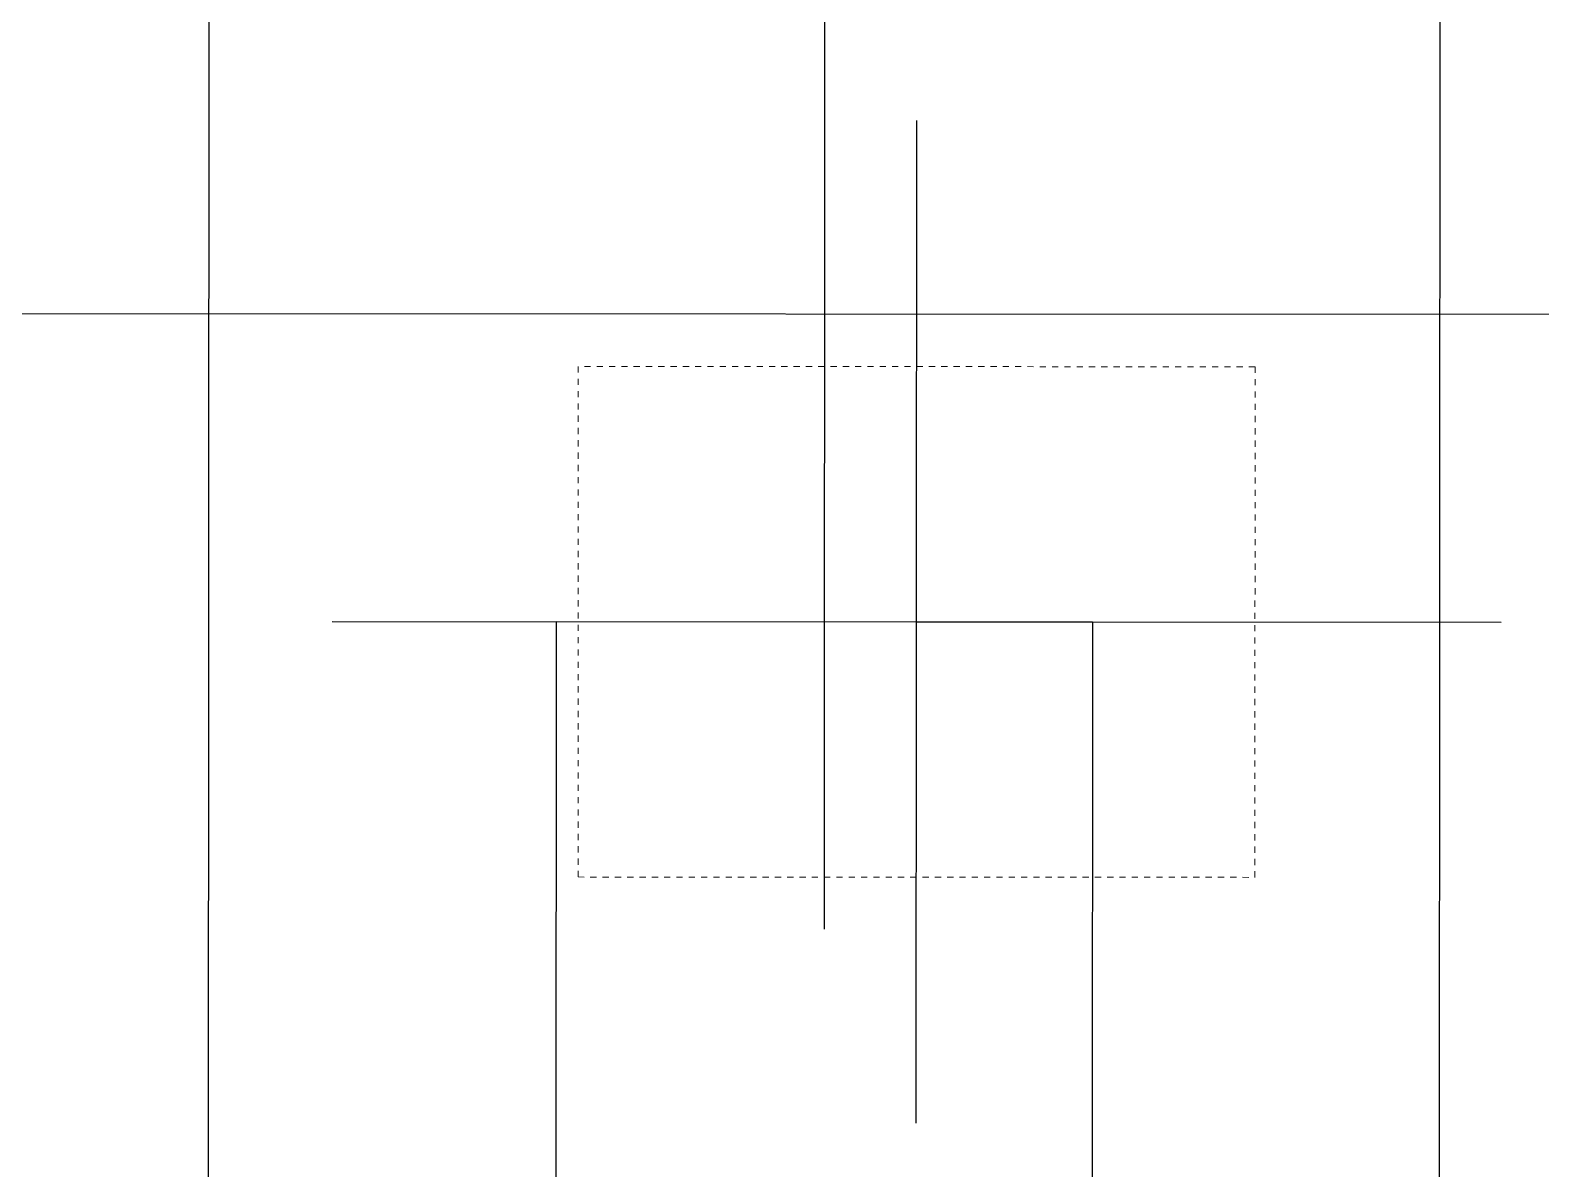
# Model space of a CAD drawing. Header units: millimetres. Extents: x 845401 to 948039, y 511594 to 550263.
# Drawn here: x 909749.29 to 909773.84, y 536022.27 to 536040.78 of the extents above; entities that cross this region are included whole.
import ezdxf

# ---------------------------------------------------------------- set-up
doc = ezdxf.new("R2010")
doc.units = ezdxf.units.MM
doc.linetypes.add('CENTER', pattern=[0])
doc.linetypes.add('DASHED', pattern=[0.75, 0.5, -0.25])
for name, color, linetype in [('00', 7, 'Continuous'), ('3中心线层', 1, 'CENTER'), ('4虚线层', 6, 'DASHED')]:
    doc.layers.add(name, color=color, linetype=linetype)
doc.layers.add('A-剖-0.10mm.......SECT-L01', color=255, linetype='Continuous', lineweight=18)

# ---------------------------------------------------------------- blocks, each defined once
blk = doc.blocks.new('*U100472')
at = {"color": 7, "linetype": 'Continuous', "lineweight": 25}
for p, q in [((-3103.442, 1671.518), (-3103.442, 1631.118)), ((-3097.801, 1642.018), (-3097.801, 1671.518)), ((-3089.083, 1642.018), (-3089.083, 1671.518)), ((-3083.442, 1631.118), (-3083.442, 1671.518)), ((-3097.801, 1642.018), (-3089.083, 1642.018)), ((-3067.442, 1637.018), (-3119.442, 1637.018))]:
    blk.add_line(p, q, dxfattribs=at)
at = {"layer": '3中心线层'}
for p, q in [((-3091.942, 1650.17), (-3091.942, 1633.87)), ((-3093.442, 417.018), (-3093.442, 1647.018)), ((-3101.442, 1642.02), (-3082.442, 1642.02))]:
    blk.add_line(p, q, dxfattribs=at)
at = {"layer": '4虚线层', "linetype": 'DASHED', "lineweight": 18, "ltscale": 0.2}
blk.add_lwpolyline([(-3097.442, 1646.17), (-3086.442, 1646.17), (-3086.442, 1637.87), (-3097.442, 1637.87)], close=True, dxfattribs=at)
blk = doc.blocks.new('C线')
at = {"xscale": -1, "rotation": 179.9712508777102}
blk.add_blockref('*U100472', (994726.288, 476509.416, 12.688), dxfattribs=at)
blk = doc.blocks.new('BC线平台')
at = {"layer": 'A-剖-0.10mm.......SECT-L01'}
h = blk.add_hatch(dxfattribs=at)
h.set_pattern_fill('CROSS', color=2, scale=50)
h.set_pattern_definition([(0, (691447.87, 341554.85), (317.5, 317.5), [158.75, -476.25]), (90, (691527.24, 341475.47), (-317.5, 317.5), [158.75, -476.25])])
h.paths.add_polyline_path([(786169.72, 367097.043), (791174.131, 367097.043), (791174.131, 370095.421), (786169.72, 370095.421)])

msp = doc.modelspace()

# ---------------------------------------------------------------- block references
at = {"layer": '00'}
for name, p in [('BC线平台', (120688.345, 168041.308, -0.976)), ('C线', (-81869.829, 61162.217))]:
    msp.add_blockref(name, p, dxfattribs=at)

doc.saveas('drawing.dxf')
